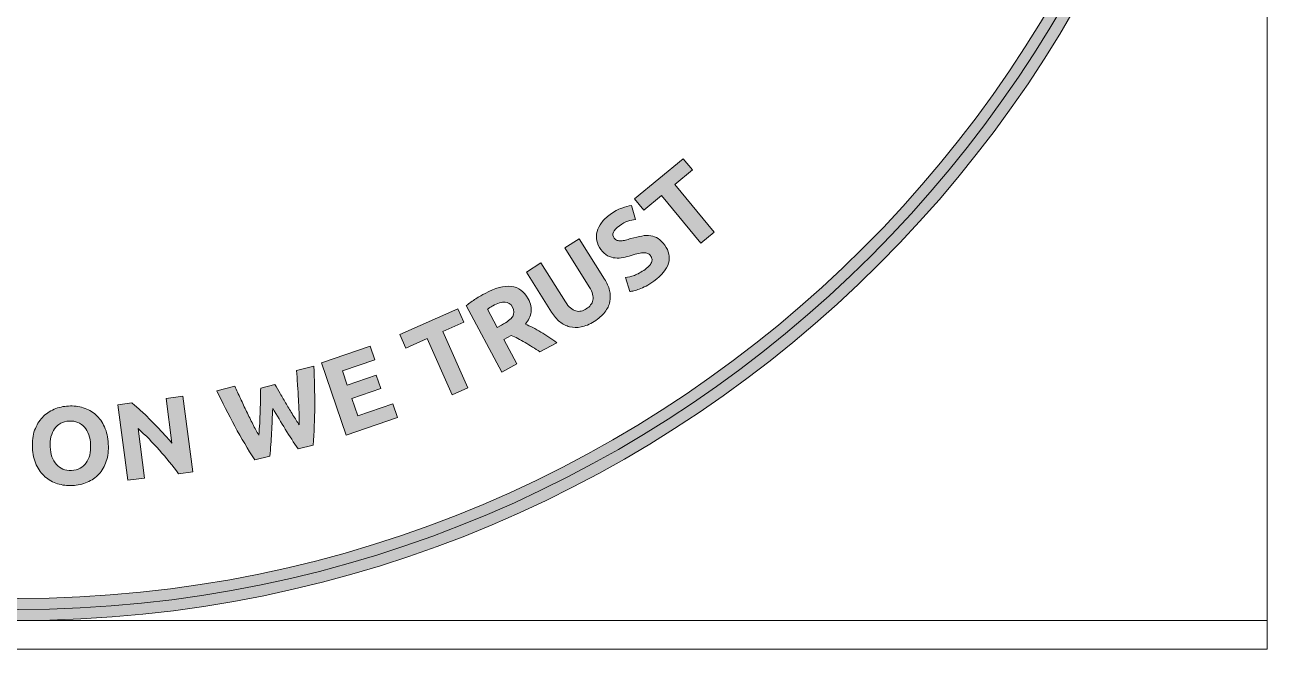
# Model space of a CAD drawing. Header units: inches. Extents: x -67.7 to 17.7, y -40.5 to -0.5.
# Drawn here: x -47.65 to -27.75, y -40.46 to -30.46 of the extents above; entities that cross this region are included whole.
import ezdxf

# ---------------------------------------------------------------- set-up
doc = ezdxf.new("R2010")
doc.units = ezdxf.units.IN
doc.header["$MEASUREMENT"] = 0
doc.layers.add('Layer 3', color=7, linetype='Continuous')

# ---------------------------------------------------------------- blocks, each defined once
blk = doc.blocks.new('block 9')
at = {"layer": 'Layer 3'}
h = blk.add_hatch(color=7, dxfattribs=at)
h.dxf.hatch_style = 2
edge = h.paths.add_edge_path()
edge.add_spline(control_points=[(-47.75, -1.353), (-37.193, -1.353), (-28.603, -9.942), (-28.603, -20.499), (-28.603, -31.058), (-37.193, -39.647), (-47.75, -39.647), (-58.308, -39.647), (-66.897, -31.058), (-66.897, -20.499), (-66.897, -9.942), (-58.308, -1.353), (-47.75, -1.353)], knot_values=[0, 0, 0, 0, 0.352778, 0.352778, 0.352778, 0.705556, 0.705556, 0.705556, 1.058333, 1.058333, 1.058333, 1.411111, 1.411111, 1.411111, 1.411111], degree=3, periodic=0)
edge.add_line((-47.75, -1.353), (-47.75, -1.353))
edge = h.paths.add_edge_path()
edge.add_spline(control_points=[(-47.75, -1), (-58.52, -1), (-67.25, -9.73), (-67.25, -20.499), (-67.25, -31.269), (-58.52, -40), (-47.75, -40), (-36.98, -40), (-28.25, -31.269), (-28.25, -20.499), (-28.25, -9.73), (-36.98, -1), (-47.75, -1)], knot_values=[0, 0, 0, 0, 0.352778, 0.352778, 0.352778, 0.705556, 0.705556, 0.705556, 1.058333, 1.058333, 1.058333, 1.411111, 1.411111, 1.411111, 1.411111], degree=3, periodic=0)
edge.add_line((-47.75, -1), (-47.75, -1))
at = {"layer": 'Layer 3', "lineweight": 0}
blk.add_lwpolyline([(-67.75, -0.46), (-27.75, -0.46), (-27.75, -40.46), (-67.75, -40.46), (-67.75, -0.46)], dxfattribs=at)
for points in [[(-47.75, -1), (-58.52, -1), (-67.25, -9.73), (-67.25, -20.499), (-67.25, -31.269), (-58.52, -40), (-47.75, -40), (-36.98, -40), (-28.25, -31.269), (-28.25, -20.499), (-28.25, -9.73), (-36.98, -1), (-47.75, -1)], [(-47.75, -39.824), (-58.405, -39.824), (-67.073, -31.155), (-67.073, -20.499), (-67.073, -9.845), (-58.405, -1.177), (-47.75, -1.177), (-37.095, -1.177), (-28.427, -9.845), (-28.427, -20.499), (-28.427, -31.155), (-37.095, -39.824), (-47.75, -39.824)], [(-47.75, -1.353), (-37.193, -1.353), (-28.603, -9.942), (-28.603, -20.499), (-28.603, -31.058), (-37.193, -39.647), (-47.75, -39.647), (-58.308, -39.647), (-66.897, -31.058), (-66.897, -20.499), (-66.897, -9.942), (-58.308, -1.353), (-47.75, -1.353)]]:
    blk.add_open_spline(points, degree=3, knots=[0, 0, 0, 0, 1, 1, 1, 2, 2, 2, 3, 3, 3, 4, 4, 4, 4], dxfattribs=at)
blk = doc.blocks.new('block 22')
at = {"layer": 'Layer 3'}
h = blk.add_hatch(color=7, dxfattribs=at)
h.dxf.hatch_style = 2
edge = h.paths.add_edge_path()
edge.add_spline(control_points=[(-46.309, -37.173), (-46.303, -37.277), (-46.314, -37.37), (-46.342, -37.451), (-46.369, -37.531), (-46.408, -37.6), (-46.46, -37.656), (-46.511, -37.712), (-46.574, -37.755), (-46.647, -37.786), (-46.72, -37.817), (-46.799, -37.834), (-46.885, -37.839), (-46.968, -37.843), (-47.048, -37.833), (-47.123, -37.81), (-47.199, -37.786), (-47.265, -37.749), (-47.323, -37.698), (-47.381, -37.648), (-47.428, -37.583), (-47.463, -37.506), (-47.499, -37.428), (-47.519, -37.337), (-47.524, -37.232), (-47.53, -37.128), (-47.518, -37.035), (-47.489, -36.954), (-47.459, -36.874), (-47.418, -36.804), (-47.365, -36.747), (-47.312, -36.691), (-47.249, -36.647), (-47.177, -36.617), (-47.105, -36.586), (-47.029, -36.569), (-46.948, -36.565), (-46.864, -36.561), (-46.785, -36.57), (-46.71, -36.594), (-46.634, -36.617), (-46.568, -36.654), (-46.51, -36.705), (-46.452, -36.757), (-46.405, -36.822), (-46.37, -36.899), (-46.334, -36.977), (-46.314, -37.068), (-46.309, -37.173)], knot_values=[0, 0, 0, 0, 1, 1, 1, 2, 2, 2, 3, 3, 3, 4, 4, 4, 5, 5, 5, 6, 6, 6, 7, 7, 7, 8, 8, 8, 9, 9, 9, 10, 10, 10, 11, 11, 11, 12, 12, 12, 13, 13, 13, 14, 14, 14, 15, 15, 15, 16, 16, 16, 16], degree=3, periodic=1)
edge = h.paths.add_edge_path()
edge.add_spline(control_points=[(-47.241, -37.218), (-47.238, -37.278), (-47.228, -37.332), (-47.211, -37.379), (-47.194, -37.427), (-47.171, -37.467), (-47.141, -37.501), (-47.112, -37.534), (-47.077, -37.559), (-47.036, -37.575), (-46.995, -37.593), (-46.949, -37.599), (-46.897, -37.597), (-46.846, -37.594), (-46.802, -37.583), (-46.762, -37.562), (-46.722, -37.542), (-46.69, -37.513), (-46.664, -37.477), (-46.638, -37.441), (-46.619, -37.399), (-46.607, -37.35), (-46.594, -37.3), (-46.589, -37.246), (-46.593, -37.186), (-46.595, -37.126), (-46.605, -37.072), (-46.622, -37.025), (-46.639, -36.977), (-46.663, -36.936), (-46.692, -36.903), (-46.721, -36.87), (-46.756, -36.844), (-46.798, -36.827), (-46.84, -36.811), (-46.885, -36.803), (-46.936, -36.806), (-46.988, -36.808), (-47.033, -36.821), (-47.072, -36.842), (-47.111, -36.863), (-47.143, -36.892), (-47.169, -36.928), (-47.195, -36.964), (-47.214, -37.007), (-47.227, -37.056), (-47.239, -37.106), (-47.244, -37.16), (-47.241, -37.218)], knot_values=[0, 0, 0, 0, 1, 1, 1, 2, 2, 2, 3, 3, 3, 4, 4, 4, 5, 5, 5, 6, 6, 6, 7, 7, 7, 8, 8, 8, 9, 9, 9, 10, 10, 10, 11, 11, 11, 12, 12, 12, 13, 13, 13, 14, 14, 14, 15, 15, 15, 16, 16, 16, 16], degree=3, periodic=1)
at = {"layer": 'Layer 3', "lineweight": 0}
for points in [[(-46.309, -37.173), (-46.303, -37.277), (-46.314, -37.37), (-46.342, -37.451), (-46.369, -37.531), (-46.408, -37.6), (-46.46, -37.656), (-46.511, -37.712), (-46.574, -37.755), (-46.647, -37.786), (-46.72, -37.817), (-46.799, -37.834), (-46.885, -37.839), (-46.968, -37.843), (-47.048, -37.833), (-47.123, -37.81), (-47.199, -37.786), (-47.265, -37.749), (-47.323, -37.698), (-47.381, -37.648), (-47.428, -37.583), (-47.463, -37.506), (-47.499, -37.428), (-47.519, -37.337), (-47.524, -37.232), (-47.53, -37.128), (-47.518, -37.035), (-47.489, -36.954), (-47.459, -36.874), (-47.418, -36.804), (-47.365, -36.747), (-47.312, -36.691), (-47.249, -36.647), (-47.177, -36.617), (-47.105, -36.586), (-47.029, -36.569), (-46.948, -36.565), (-46.864, -36.561), (-46.785, -36.57), (-46.71, -36.594), (-46.634, -36.617), (-46.568, -36.654), (-46.51, -36.705), (-46.452, -36.757), (-46.405, -36.822), (-46.37, -36.899), (-46.334, -36.977), (-46.314, -37.068), (-46.309, -37.173)], [(-47.241, -37.218), (-47.238, -37.278), (-47.228, -37.332), (-47.211, -37.379), (-47.194, -37.427), (-47.171, -37.467), (-47.141, -37.501), (-47.112, -37.534), (-47.077, -37.559), (-47.036, -37.575), (-46.995, -37.593), (-46.949, -37.599), (-46.897, -37.597), (-46.846, -37.594), (-46.802, -37.583), (-46.762, -37.562), (-46.722, -37.542), (-46.69, -37.513), (-46.664, -37.477), (-46.638, -37.441), (-46.619, -37.399), (-46.607, -37.35), (-46.594, -37.3), (-46.589, -37.246), (-46.593, -37.186), (-46.595, -37.126), (-46.605, -37.072), (-46.622, -37.025), (-46.639, -36.977), (-46.663, -36.936), (-46.692, -36.903), (-46.721, -36.87), (-46.756, -36.844), (-46.798, -36.827), (-46.84, -36.811), (-46.885, -36.803), (-46.936, -36.806), (-46.988, -36.808), (-47.033, -36.821), (-47.072, -36.842), (-47.111, -36.863), (-47.143, -36.892), (-47.169, -36.928), (-47.195, -36.964), (-47.214, -37.007), (-47.227, -37.056), (-47.239, -37.106), (-47.244, -37.16), (-47.241, -37.218)]]:
    blk.add_open_spline(points, degree=3, knots=[0, 0, 0, 0, 1, 1, 1, 2, 2, 2, 3, 3, 3, 4, 4, 4, 5, 5, 5, 6, 6, 6, 7, 7, 7, 8, 8, 8, 9, 9, 9, 10, 10, 10, 11, 11, 11, 12, 12, 12, 13, 13, 13, 14, 14, 14, 15, 15, 15, 16, 16, 16, 16], dxfattribs=at)
blk = doc.blocks.new('block 23')
at = {"layer": 'Layer 3'}
h = blk.add_hatch(color=7, dxfattribs=at)
h.dxf.hatch_style = 2
edge = h.paths.add_edge_path()
edge.add_spline(control_points=[(-45.183, -37.649), (-45.279, -37.521), (-45.382, -37.395), (-45.49, -37.271), (-45.599, -37.148), (-45.713, -37.033), (-45.831, -36.927), (-45.831, -36.927), (-45.727, -37.72), (-45.727, -37.72), (-45.727, -37.72), (-45.996, -37.755), (-45.996, -37.755), (-45.996, -37.755), (-46.155, -36.544), (-46.155, -36.544), (-46.155, -36.544), (-45.933, -36.515), (-45.933, -36.515), (-45.89, -36.548), (-45.841, -36.59), (-45.787, -36.64), (-45.733, -36.689), (-45.677, -36.743), (-45.621, -36.8), (-45.564, -36.857), (-45.508, -36.917), (-45.451, -36.979), (-45.394, -37.041), (-45.34, -37.1), (-45.29, -37.158), (-45.29, -37.158), (-45.384, -36.443), (-45.384, -36.443), (-45.384, -36.443), (-45.113, -36.407), (-45.113, -36.407), (-45.113, -36.407), (-44.954, -37.619), (-44.954, -37.619), (-44.954, -37.619), (-45.183, -37.649), (-45.183, -37.649)], knot_values=[0, 0, 0, 0, 1, 1, 1, 2, 2, 2, 3, 3, 3, 4, 4, 4, 5, 5, 5, 6, 6, 6, 7, 7, 7, 8, 8, 8, 9, 9, 9, 10, 10, 10, 11, 11, 11, 12, 12, 12, 13, 13, 13, 14, 14, 14, 14], degree=3, periodic=1)
at = {"layer": 'Layer 3', "lineweight": 0}
blk.add_open_spline([(-45.183, -37.649), (-45.279, -37.521), (-45.382, -37.395), (-45.49, -37.271), (-45.599, -37.148), (-45.713, -37.033), (-45.831, -36.927), (-45.831, -36.927), (-45.727, -37.72), (-45.727, -37.72), (-45.727, -37.72), (-45.996, -37.755), (-45.996, -37.755), (-45.996, -37.755), (-46.155, -36.544), (-46.155, -36.544), (-46.155, -36.544), (-45.933, -36.515), (-45.933, -36.515), (-45.89, -36.548), (-45.841, -36.59), (-45.787, -36.64), (-45.733, -36.689), (-45.677, -36.743), (-45.621, -36.8), (-45.564, -36.857), (-45.508, -36.917), (-45.451, -36.979), (-45.394, -37.041), (-45.34, -37.1), (-45.29, -37.158), (-45.29, -37.158), (-45.384, -36.443), (-45.384, -36.443), (-45.384, -36.443), (-45.113, -36.407), (-45.113, -36.407), (-45.113, -36.407), (-44.954, -37.619), (-44.954, -37.619), (-44.954, -37.619), (-45.183, -37.649), (-45.183, -37.649)], degree=3, knots=[0, 0, 0, 0, 1, 1, 1, 2, 2, 2, 3, 3, 3, 4, 4, 4, 5, 5, 5, 6, 6, 6, 7, 7, 7, 8, 8, 8, 9, 9, 9, 10, 10, 10, 11, 11, 11, 12, 12, 12, 13, 13, 13, 14, 14, 14, 14], dxfattribs=at)
blk = doc.blocks.new('block 25')
at = {"layer": 'Layer 3'}
h = blk.add_hatch(color=7, dxfattribs=at)
h.dxf.hatch_style = 2
edge = h.paths.add_edge_path()
edge.add_spline(control_points=[(-43.641, -36.22), (-43.615, -36.263), (-43.587, -36.312), (-43.556, -36.366), (-43.525, -36.421), (-43.491, -36.477), (-43.457, -36.535), (-43.423, -36.593), (-43.388, -36.651), (-43.352, -36.709), (-43.317, -36.767), (-43.284, -36.82), (-43.252, -36.869), (-43.252, -36.807), (-43.252, -36.74), (-43.255, -36.668), (-43.256, -36.596), (-43.259, -36.521), (-43.264, -36.445), (-43.269, -36.368), (-43.273, -36.292), (-43.279, -36.216), (-43.283, -36.14), (-43.289, -36.067), (-43.295, -35.998), (-43.295, -35.998), (-43.018, -35.928), (-43.018, -35.928), (-43.008, -36.136), (-43.003, -36.349), (-43.003, -36.566), (-43.004, -36.783), (-43.012, -36.991), (-43.026, -37.19), (-43.026, -37.19), (-43.271, -37.252), (-43.271, -37.252), (-43.338, -37.153), (-43.405, -37.047), (-43.474, -36.937), (-43.542, -36.826), (-43.609, -36.714), (-43.676, -36.603), (-43.682, -36.733), (-43.688, -36.863), (-43.694, -36.992), (-43.7, -37.122), (-43.71, -37.246), (-43.722, -37.366), (-43.722, -37.366), (-43.965, -37.428), (-43.965, -37.428), (-44.073, -37.259), (-44.178, -37.08), (-44.282, -36.889), (-44.385, -36.698), (-44.482, -36.508), (-44.572, -36.32), (-44.572, -36.32), (-44.283, -36.247), (-44.283, -36.247), (-44.255, -36.311), (-44.224, -36.378), (-44.192, -36.447), (-44.16, -36.516), (-44.128, -36.585), (-44.094, -36.654), (-44.061, -36.723), (-44.028, -36.79), (-43.995, -36.855), (-43.963, -36.919), (-43.931, -36.978), (-43.9, -37.033), (-43.894, -36.971), (-43.889, -36.907), (-43.885, -36.84), (-43.882, -36.772), (-43.878, -36.705), (-43.876, -36.637), (-43.874, -36.57), (-43.872, -36.506), (-43.872, -36.443), (-43.87, -36.381), (-43.87, -36.326), (-43.868, -36.277), (-43.868, -36.277), (-43.641, -36.22), (-43.641, -36.22)], knot_values=[0, 0, 0, 0, 1, 1, 1, 2, 2, 2, 3, 3, 3, 4, 4, 4, 5, 5, 5, 6, 6, 6, 7, 7, 7, 8, 8, 8, 9, 9, 9, 10, 10, 10, 11, 11, 11, 12, 12, 12, 13, 13, 13, 14, 14, 14, 15, 15, 15, 16, 16, 16, 17, 17, 17, 18, 18, 18, 19, 19, 19, 20, 20, 20, 21, 21, 21, 22, 22, 22, 23, 23, 23, 24, 24, 24, 25, 25, 25, 26, 26, 26, 27, 27, 27, 28, 28, 28, 29, 29, 29, 29], degree=3, periodic=1)
at = {"layer": 'Layer 3', "lineweight": 0}
blk.add_open_spline([(-43.641, -36.22), (-43.615, -36.263), (-43.587, -36.312), (-43.556, -36.366), (-43.525, -36.421), (-43.491, -36.477), (-43.457, -36.535), (-43.423, -36.593), (-43.388, -36.651), (-43.352, -36.709), (-43.317, -36.767), (-43.284, -36.82), (-43.252, -36.869), (-43.252, -36.807), (-43.252, -36.74), (-43.255, -36.668), (-43.256, -36.596), (-43.259, -36.521), (-43.264, -36.445), (-43.269, -36.368), (-43.273, -36.292), (-43.279, -36.216), (-43.283, -36.14), (-43.289, -36.067), (-43.295, -35.998), (-43.295, -35.998), (-43.018, -35.928), (-43.018, -35.928), (-43.008, -36.136), (-43.003, -36.349), (-43.003, -36.566), (-43.004, -36.783), (-43.012, -36.991), (-43.026, -37.19), (-43.026, -37.19), (-43.271, -37.252), (-43.271, -37.252), (-43.338, -37.153), (-43.405, -37.047), (-43.474, -36.937), (-43.542, -36.826), (-43.609, -36.714), (-43.676, -36.603), (-43.682, -36.733), (-43.688, -36.863), (-43.694, -36.992), (-43.7, -37.122), (-43.71, -37.246), (-43.722, -37.366), (-43.722, -37.366), (-43.965, -37.428), (-43.965, -37.428), (-44.073, -37.259), (-44.178, -37.08), (-44.282, -36.889), (-44.385, -36.698), (-44.482, -36.508), (-44.572, -36.32), (-44.572, -36.32), (-44.283, -36.247), (-44.283, -36.247), (-44.255, -36.311), (-44.224, -36.378), (-44.192, -36.447), (-44.16, -36.516), (-44.128, -36.585), (-44.094, -36.654), (-44.061, -36.723), (-44.028, -36.79), (-43.995, -36.855), (-43.963, -36.919), (-43.931, -36.978), (-43.9, -37.033), (-43.894, -36.971), (-43.889, -36.907), (-43.885, -36.84), (-43.882, -36.772), (-43.878, -36.705), (-43.876, -36.637), (-43.874, -36.57), (-43.872, -36.506), (-43.872, -36.443), (-43.87, -36.381), (-43.87, -36.326), (-43.868, -36.277), (-43.868, -36.277), (-43.641, -36.22), (-43.641, -36.22)], degree=3, knots=[0, 0, 0, 0, 1, 1, 1, 2, 2, 2, 3, 3, 3, 4, 4, 4, 5, 5, 5, 6, 6, 6, 7, 7, 7, 8, 8, 8, 9, 9, 9, 10, 10, 10, 11, 11, 11, 12, 12, 12, 13, 13, 13, 14, 14, 14, 15, 15, 15, 16, 16, 16, 17, 17, 17, 18, 18, 18, 19, 19, 19, 20, 20, 20, 21, 21, 21, 22, 22, 22, 23, 23, 23, 24, 24, 24, 25, 25, 25, 26, 26, 26, 27, 27, 27, 28, 28, 28, 29, 29, 29, 29], dxfattribs=at)
blk = doc.blocks.new('block 26')
at = {"layer": 'Layer 3'}
h = blk.add_hatch(color=7, dxfattribs=at)
h.dxf.hatch_style = 2
h.paths.add_polyline_path([(-42.499, -37.031), (-42.896, -35.874), (-42.115, -35.606), (-42.04, -35.825), (-42.561, -36.004), (-42.483, -36.231), (-42.021, -36.072), (-41.947, -36.285), (-42.41, -36.444), (-42.314, -36.723), (-41.755, -36.531), (-41.68, -36.75)])
at = {"layer": 'Layer 3', "lineweight": 0}
blk.add_lwpolyline([(-42.499, -37.031), (-42.896, -35.874), (-42.115, -35.606), (-42.04, -35.825), (-42.561, -36.004), (-42.483, -36.231), (-42.021, -36.072), (-41.947, -36.285), (-42.41, -36.444), (-42.314, -36.723), (-41.755, -36.531), (-41.68, -36.75), (-42.499, -37.031)], dxfattribs=at)
blk = doc.blocks.new('block 28')
at = {"layer": 'Layer 3'}
h = blk.add_hatch(color=7, dxfattribs=at)
h.dxf.hatch_style = 2
h.paths.add_polyline_path([(-40.713, -35.008), (-40.618, -35.223), (-40.954, -35.373), (-40.55, -36.275), (-40.802, -36.387), (-41.205, -35.486), (-41.542, -35.636), (-41.638, -35.422)])
at = {"layer": 'Layer 3', "lineweight": 0}
blk.add_lwpolyline([(-40.713, -35.008), (-40.618, -35.223), (-40.954, -35.373), (-40.55, -36.275), (-40.802, -36.387), (-41.205, -35.486), (-41.542, -35.636), (-41.638, -35.422), (-40.713, -35.008)], dxfattribs=at)
blk = doc.blocks.new('block 29')
at = {"layer": 'Layer 3'}
h = blk.add_hatch(color=7, dxfattribs=at)
h.dxf.hatch_style = 2
edge = h.paths.add_edge_path()
edge.add_spline(control_points=[(-40.275, -34.761), (-40.113, -34.675), (-39.973, -34.638), (-39.857, -34.649), (-39.74, -34.661), (-39.649, -34.728), (-39.584, -34.849), (-39.544, -34.925), (-39.529, -34.996), (-39.538, -35.061), (-39.548, -35.127), (-39.578, -35.191), (-39.629, -35.253), (-39.593, -35.268), (-39.554, -35.287), (-39.511, -35.309), (-39.469, -35.331), (-39.426, -35.355), (-39.383, -35.38), (-39.339, -35.406), (-39.295, -35.433), (-39.252, -35.462), (-39.208, -35.492), (-39.167, -35.521), (-39.127, -35.551), (-39.127, -35.551), (-39.398, -35.695), (-39.398, -35.695), (-39.437, -35.671), (-39.476, -35.646), (-39.516, -35.62), (-39.556, -35.595), (-39.595, -35.57), (-39.635, -35.548), (-39.674, -35.524), (-39.713, -35.503), (-39.75, -35.484), (-39.786, -35.465), (-39.822, -35.448), (-39.856, -35.434), (-39.856, -35.434), (-39.977, -35.498), (-39.977, -35.498), (-39.977, -35.498), (-39.767, -35.892), (-39.767, -35.892), (-39.767, -35.892), (-40.009, -36.021), (-40.009, -36.021), (-40.009, -36.021), (-40.576, -34.957), (-40.576, -34.957), (-40.528, -34.919), (-40.477, -34.882), (-40.423, -34.848), (-40.369, -34.814), (-40.319, -34.785), (-40.275, -34.761)], knot_values=[0, 0, 0, 0, 1, 1, 1, 2, 2, 2, 3, 3, 3, 4, 4, 4, 5, 5, 5, 6, 6, 6, 7, 7, 7, 8, 8, 8, 9, 9, 9, 10, 10, 10, 11, 11, 11, 12, 12, 12, 13, 13, 13, 14, 14, 14, 15, 15, 15, 16, 16, 16, 17, 17, 17, 18, 18, 18, 19, 19, 19, 19], degree=3, periodic=1)
edge = h.paths.add_edge_path()
edge.add_spline(control_points=[(-40.151, -34.961), (-40.168, -34.97), (-40.184, -34.979), (-40.197, -34.988), (-40.21, -34.996), (-40.223, -35.004), (-40.235, -35.012), (-40.235, -35.012), (-40.079, -35.305), (-40.079, -35.305), (-40.079, -35.305), (-40.011, -35.268), (-40.011, -35.268), (-39.919, -35.22), (-39.86, -35.173), (-39.833, -35.129), (-39.806, -35.086), (-39.807, -35.036), (-39.836, -34.981), (-39.864, -34.928), (-39.904, -34.901), (-39.956, -34.9), (-40.008, -34.899), (-40.073, -34.919), (-40.151, -34.961)], knot_values=[0, 0, 0, 0, 1, 1, 1, 2, 2, 2, 3, 3, 3, 4, 4, 4, 5, 5, 5, 6, 6, 6, 7, 7, 7, 8, 8, 8, 8], degree=3, periodic=1)
at = {"layer": 'Layer 3', "lineweight": 0}
for points, knots in [([(-40.275, -34.761), (-40.113, -34.675), (-39.973, -34.638), (-39.857, -34.649), (-39.74, -34.661), (-39.649, -34.728), (-39.584, -34.849), (-39.544, -34.925), (-39.529, -34.996), (-39.538, -35.061), (-39.548, -35.127), (-39.578, -35.191), (-39.629, -35.253), (-39.593, -35.268), (-39.554, -35.287), (-39.511, -35.309), (-39.469, -35.331), (-39.426, -35.355), (-39.383, -35.38), (-39.339, -35.406), (-39.295, -35.433), (-39.252, -35.462), (-39.208, -35.492), (-39.167, -35.521), (-39.127, -35.551), (-39.127, -35.551), (-39.398, -35.695), (-39.398, -35.695), (-39.437, -35.671), (-39.476, -35.646), (-39.516, -35.62), (-39.556, -35.595), (-39.595, -35.57), (-39.635, -35.548), (-39.674, -35.524), (-39.713, -35.503), (-39.75, -35.484), (-39.786, -35.465), (-39.822, -35.448), (-39.856, -35.434), (-39.856, -35.434), (-39.977, -35.498), (-39.977, -35.498), (-39.977, -35.498), (-39.767, -35.892), (-39.767, -35.892), (-39.767, -35.892), (-40.009, -36.021), (-40.009, -36.021), (-40.009, -36.021), (-40.576, -34.957), (-40.576, -34.957), (-40.528, -34.919), (-40.477, -34.882), (-40.423, -34.848), (-40.369, -34.814), (-40.319, -34.785), (-40.275, -34.761)], [0, 0, 0, 0, 1, 1, 1, 2, 2, 2, 3, 3, 3, 4, 4, 4, 5, 5, 5, 6, 6, 6, 7, 7, 7, 8, 8, 8, 9, 9, 9, 10, 10, 10, 11, 11, 11, 12, 12, 12, 13, 13, 13, 14, 14, 14, 15, 15, 15, 16, 16, 16, 17, 17, 17, 18, 18, 18, 19, 19, 19, 19]), ([(-40.151, -34.961), (-40.168, -34.97), (-40.184, -34.979), (-40.197, -34.988), (-40.21, -34.996), (-40.223, -35.004), (-40.235, -35.012), (-40.235, -35.012), (-40.079, -35.305), (-40.079, -35.305), (-40.079, -35.305), (-40.011, -35.268), (-40.011, -35.268), (-39.919, -35.22), (-39.86, -35.173), (-39.833, -35.129), (-39.806, -35.086), (-39.807, -35.036), (-39.836, -34.981), (-39.864, -34.928), (-39.904, -34.901), (-39.956, -34.9), (-40.008, -34.899), (-40.073, -34.919), (-40.151, -34.961)], [0, 0, 0, 0, 1, 1, 1, 2, 2, 2, 3, 3, 3, 4, 4, 4, 5, 5, 5, 6, 6, 6, 7, 7, 7, 8, 8, 8, 8])]:
    blk.add_open_spline(points, degree=3, knots=knots, dxfattribs=at)
blk = doc.blocks.new('block 30')
at = {"layer": 'Layer 3'}
h = blk.add_hatch(color=7, dxfattribs=at)
h.dxf.hatch_style = 2
edge = h.paths.add_edge_path()
edge.add_spline(control_points=[(-38.529, -35.211), (-38.602, -35.257), (-38.671, -35.286), (-38.737, -35.299), (-38.803, -35.312), (-38.864, -35.311), (-38.921, -35.296), (-38.978, -35.281), (-39.031, -35.254), (-39.079, -35.214), (-39.127, -35.174), (-39.17, -35.124), (-39.209, -35.063), (-39.209, -35.063), (-39.613, -34.419), (-39.613, -34.419), (-39.613, -34.419), (-39.38, -34.273), (-39.38, -34.273), (-39.38, -34.273), (-38.987, -34.897), (-38.987, -34.897), (-38.961, -34.939), (-38.934, -34.971), (-38.906, -34.995), (-38.879, -35.018), (-38.85, -35.034), (-38.822, -35.042), (-38.795, -35.05), (-38.766, -35.051), (-38.737, -35.044), (-38.709, -35.037), (-38.681, -35.025), (-38.654, -35.008), (-38.597, -34.972), (-38.562, -34.926), (-38.548, -34.869), (-38.535, -34.812), (-38.554, -34.741), (-38.606, -34.658), (-38.606, -34.658), (-38.999, -34.033), (-38.999, -34.033), (-38.999, -34.033), (-38.766, -33.887), (-38.766, -33.887), (-38.766, -33.887), (-38.361, -34.531), (-38.361, -34.531), (-38.323, -34.592), (-38.297, -34.652), (-38.282, -34.714), (-38.267, -34.775), (-38.265, -34.835), (-38.278, -34.893), (-38.289, -34.952), (-38.316, -35.008), (-38.357, -35.061), (-38.398, -35.115), (-38.456, -35.165), (-38.529, -35.211)], knot_values=[0, 0, 0, 0, 1, 1, 1, 2, 2, 2, 3, 3, 3, 4, 4, 4, 5, 5, 5, 6, 6, 6, 7, 7, 7, 8, 8, 8, 9, 9, 9, 10, 10, 10, 11, 11, 11, 12, 12, 12, 13, 13, 13, 14, 14, 14, 15, 15, 15, 16, 16, 16, 17, 17, 17, 18, 18, 18, 19, 19, 19, 20, 20, 20, 20], degree=3, periodic=1)
at = {"layer": 'Layer 3', "lineweight": 0}
blk.add_open_spline([(-38.529, -35.211), (-38.602, -35.257), (-38.671, -35.286), (-38.737, -35.299), (-38.803, -35.312), (-38.864, -35.311), (-38.921, -35.296), (-38.978, -35.281), (-39.031, -35.254), (-39.079, -35.214), (-39.127, -35.174), (-39.17, -35.124), (-39.209, -35.063), (-39.209, -35.063), (-39.613, -34.419), (-39.613, -34.419), (-39.613, -34.419), (-39.38, -34.273), (-39.38, -34.273), (-39.38, -34.273), (-38.987, -34.897), (-38.987, -34.897), (-38.961, -34.939), (-38.934, -34.971), (-38.906, -34.995), (-38.879, -35.018), (-38.85, -35.034), (-38.822, -35.042), (-38.795, -35.05), (-38.766, -35.051), (-38.737, -35.044), (-38.709, -35.037), (-38.681, -35.025), (-38.654, -35.008), (-38.597, -34.972), (-38.562, -34.926), (-38.548, -34.869), (-38.535, -34.812), (-38.554, -34.741), (-38.606, -34.658), (-38.606, -34.658), (-38.999, -34.033), (-38.999, -34.033), (-38.999, -34.033), (-38.766, -33.887), (-38.766, -33.887), (-38.766, -33.887), (-38.361, -34.531), (-38.361, -34.531), (-38.323, -34.592), (-38.297, -34.652), (-38.282, -34.714), (-38.267, -34.775), (-38.265, -34.835), (-38.278, -34.893), (-38.289, -34.952), (-38.316, -35.008), (-38.357, -35.061), (-38.398, -35.115), (-38.456, -35.165), (-38.529, -35.211)], degree=3, knots=[0, 0, 0, 0, 1, 1, 1, 2, 2, 2, 3, 3, 3, 4, 4, 4, 5, 5, 5, 6, 6, 6, 7, 7, 7, 8, 8, 8, 9, 9, 9, 10, 10, 10, 11, 11, 11, 12, 12, 12, 13, 13, 13, 14, 14, 14, 15, 15, 15, 16, 16, 16, 17, 17, 17, 18, 18, 18, 19, 19, 19, 20, 20, 20, 20], dxfattribs=at)
blk = doc.blocks.new('block 31')
at = {"layer": 'Layer 3'}
h = blk.add_hatch(color=7, dxfattribs=at)
h.dxf.hatch_style = 2
edge = h.paths.add_edge_path()
edge.add_spline(control_points=[(-37.712, -34.376), (-37.68, -34.353), (-37.656, -34.331), (-37.639, -34.311), (-37.623, -34.291), (-37.612, -34.272), (-37.606, -34.254), (-37.6, -34.236), (-37.599, -34.219), (-37.604, -34.204), (-37.608, -34.187), (-37.615, -34.172), (-37.626, -34.156), (-37.65, -34.124), (-37.685, -34.109), (-37.731, -34.109), (-37.777, -34.11), (-37.846, -34.125), (-37.938, -34.154), (-37.978, -34.167), (-38.02, -34.177), (-38.063, -34.186), (-38.107, -34.195), (-38.149, -34.197), (-38.191, -34.193), (-38.233, -34.19), (-38.273, -34.178), (-38.313, -34.158), (-38.353, -34.138), (-38.388, -34.105), (-38.422, -34.059), (-38.455, -34.013), (-38.477, -33.966), (-38.486, -33.917), (-38.495, -33.868), (-38.494, -33.819), (-38.481, -33.771), (-38.468, -33.722), (-38.445, -33.675), (-38.41, -33.629), (-38.376, -33.583), (-38.33, -33.539), (-38.274, -33.498), (-38.208, -33.45), (-38.144, -33.415), (-38.086, -33.394), (-38.027, -33.373), (-37.976, -33.359), (-37.932, -33.354), (-37.932, -33.354), (-37.868, -33.575), (-37.868, -33.575), (-37.906, -33.581), (-37.946, -33.591), (-37.988, -33.605), (-38.03, -33.619), (-38.075, -33.643), (-38.122, -33.677), (-38.175, -33.716), (-38.208, -33.751), (-38.22, -33.783), (-38.233, -33.814), (-38.229, -33.846), (-38.206, -33.876), (-38.193, -33.894), (-38.178, -33.906), (-38.16, -33.912), (-38.142, -33.919), (-38.122, -33.921), (-38.099, -33.92), (-38.077, -33.918), (-38.051, -33.914), (-38.025, -33.907), (-37.999, -33.9), (-37.97, -33.892), (-37.939, -33.883), (-37.874, -33.865), (-37.816, -33.85), (-37.764, -33.842), (-37.713, -33.832), (-37.666, -33.831), (-37.622, -33.838), (-37.579, -33.843), (-37.539, -33.859), (-37.503, -33.883), (-37.466, -33.907), (-37.431, -33.943), (-37.396, -33.991), (-37.329, -34.083), (-37.309, -34.178), (-37.337, -34.276), (-37.364, -34.374), (-37.443, -34.471), (-37.573, -34.565), (-37.617, -34.597), (-37.659, -34.623), (-37.697, -34.644), (-37.736, -34.664), (-37.772, -34.68), (-37.805, -34.692), (-37.837, -34.705), (-37.866, -34.713), (-37.892, -34.719), (-37.918, -34.725), (-37.94, -34.729), (-37.959, -34.731), (-37.959, -34.731), (-38.025, -34.508), (-38.025, -34.508), (-37.984, -34.503), (-37.937, -34.491), (-37.884, -34.472), (-37.832, -34.454), (-37.774, -34.421), (-37.712, -34.376)], knot_values=[0, 0, 0, 0, 1, 1, 1, 2, 2, 2, 3, 3, 3, 4, 4, 4, 5, 5, 5, 6, 6, 6, 7, 7, 7, 8, 8, 8, 9, 9, 9, 10, 10, 10, 11, 11, 11, 12, 12, 12, 13, 13, 13, 14, 14, 14, 15, 15, 15, 16, 16, 16, 17, 17, 17, 18, 18, 18, 19, 19, 19, 20, 20, 20, 21, 21, 21, 22, 22, 22, 23, 23, 23, 24, 24, 24, 25, 25, 25, 26, 26, 26, 27, 27, 27, 28, 28, 28, 29, 29, 29, 30, 30, 30, 31, 31, 31, 32, 32, 32, 33, 33, 33, 34, 34, 34, 35, 35, 35, 36, 36, 36, 37, 37, 37, 38, 38, 38, 38], degree=3, periodic=1)
at = {"layer": 'Layer 3', "lineweight": 0}
blk.add_open_spline([(-37.712, -34.376), (-37.68, -34.353), (-37.656, -34.331), (-37.639, -34.311), (-37.623, -34.291), (-37.612, -34.272), (-37.606, -34.254), (-37.6, -34.236), (-37.599, -34.219), (-37.604, -34.204), (-37.608, -34.187), (-37.615, -34.172), (-37.626, -34.156), (-37.65, -34.124), (-37.685, -34.109), (-37.731, -34.109), (-37.777, -34.11), (-37.846, -34.125), (-37.938, -34.154), (-37.978, -34.167), (-38.02, -34.177), (-38.063, -34.186), (-38.107, -34.195), (-38.149, -34.197), (-38.191, -34.193), (-38.233, -34.19), (-38.273, -34.178), (-38.313, -34.158), (-38.353, -34.138), (-38.388, -34.105), (-38.422, -34.059), (-38.455, -34.013), (-38.477, -33.966), (-38.486, -33.917), (-38.495, -33.868), (-38.494, -33.819), (-38.481, -33.771), (-38.468, -33.722), (-38.445, -33.675), (-38.41, -33.629), (-38.376, -33.583), (-38.33, -33.539), (-38.274, -33.498), (-38.208, -33.45), (-38.144, -33.415), (-38.086, -33.394), (-38.027, -33.373), (-37.976, -33.359), (-37.932, -33.354), (-37.932, -33.354), (-37.868, -33.575), (-37.868, -33.575), (-37.906, -33.581), (-37.946, -33.591), (-37.988, -33.605), (-38.03, -33.619), (-38.075, -33.643), (-38.122, -33.677), (-38.175, -33.716), (-38.208, -33.751), (-38.22, -33.783), (-38.233, -33.814), (-38.229, -33.846), (-38.206, -33.876), (-38.193, -33.894), (-38.178, -33.906), (-38.16, -33.912), (-38.142, -33.919), (-38.122, -33.921), (-38.099, -33.92), (-38.077, -33.918), (-38.051, -33.914), (-38.025, -33.907), (-37.999, -33.9), (-37.97, -33.892), (-37.939, -33.883), (-37.874, -33.865), (-37.816, -33.85), (-37.764, -33.842), (-37.713, -33.832), (-37.666, -33.831), (-37.622, -33.838), (-37.579, -33.843), (-37.539, -33.859), (-37.503, -33.883), (-37.466, -33.907), (-37.431, -33.943), (-37.396, -33.991), (-37.329, -34.083), (-37.309, -34.178), (-37.337, -34.276), (-37.364, -34.374), (-37.443, -34.471), (-37.573, -34.565), (-37.617, -34.597), (-37.659, -34.623), (-37.697, -34.644), (-37.736, -34.664), (-37.772, -34.68), (-37.805, -34.692), (-37.837, -34.705), (-37.866, -34.713), (-37.892, -34.719), (-37.918, -34.725), (-37.94, -34.729), (-37.959, -34.731), (-37.959, -34.731), (-38.025, -34.508), (-38.025, -34.508), (-37.984, -34.503), (-37.937, -34.491), (-37.884, -34.472), (-37.832, -34.454), (-37.774, -34.421), (-37.712, -34.376)], degree=3, knots=[0, 0, 0, 0, 1, 1, 1, 2, 2, 2, 3, 3, 3, 4, 4, 4, 5, 5, 5, 6, 6, 6, 7, 7, 7, 8, 8, 8, 9, 9, 9, 10, 10, 10, 11, 11, 11, 12, 12, 12, 13, 13, 13, 14, 14, 14, 15, 15, 15, 16, 16, 16, 17, 17, 17, 18, 18, 18, 19, 19, 19, 20, 20, 20, 21, 21, 21, 22, 22, 22, 23, 23, 23, 24, 24, 24, 25, 25, 25, 26, 26, 26, 27, 27, 27, 28, 28, 28, 29, 29, 29, 30, 30, 30, 31, 31, 31, 32, 32, 32, 33, 33, 33, 34, 34, 34, 35, 35, 35, 36, 36, 36, 37, 37, 37, 38, 38, 38, 38], dxfattribs=at)
blk = doc.blocks.new('block 32')
at = {"layer": 'Layer 3'}
h = blk.add_hatch(color=7, dxfattribs=at)
h.dxf.hatch_style = 2
h.paths.add_polyline_path([(-37.103, -32.604), (-36.953, -32.784), (-37.237, -33.019), (-36.608, -33.78), (-36.82, -33.956), (-37.449, -33.194), (-37.733, -33.429), (-37.883, -33.249)])
at = {"layer": 'Layer 3', "lineweight": 0}
blk.add_lwpolyline([(-37.103, -32.604), (-36.953, -32.784), (-37.237, -33.019), (-36.608, -33.78), (-36.82, -33.956), (-37.449, -33.194), (-37.733, -33.429), (-37.883, -33.249), (-37.103, -32.604)], dxfattribs=at)
blk = doc.blocks.new('block 8')
at = {"layer": 'Layer 3', "lineweight": 0}
blk.add_lwpolyline([(-67.25, -1), (-27.75, -1), (-27.75, -40), (-67.25, -40), (-67.25, -1)], dxfattribs=at)
at = {"layer": 'Layer 3'}
for name in ['block 9', 'block 32', 'block 31', 'block 30', 'block 29', 'block 28', 'block 26', 'block 25', 'block 23', 'block 22']:
    blk.add_blockref(name, (0, 0), dxfattribs=at)
blk = doc.blocks.new('block 7')
at = {"layer": 'Layer 3'}
blk.add_blockref('block 8', (0, 0), dxfattribs=at)

msp = doc.modelspace()

# ---------------------------------------------------------------- block references
at = {"layer": 'Layer 3'}
msp.add_blockref('block 7', (0, 0), dxfattribs=at)

doc.saveas('drawing.dxf')
